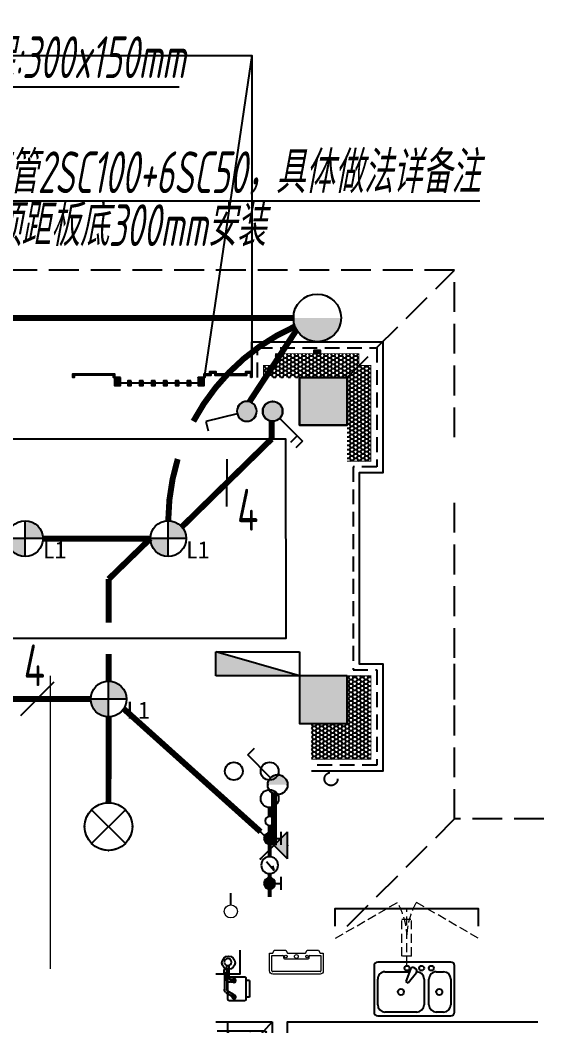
# Model space of a CAD drawing. Extents: x 3002737 to 4077523, y -995787 to -7267.
# Drawn here: x 3444012 to 3448379, y -890478 to -882047 of the extents above; entities that cross this region are included whole.
import ezdxf
from ezdxf.enums import TextEntityAlignment as Align
from ezdxf.xclip import XClip

# ---------------------------------------------------------------- set-up
doc = ezdxf.new("R2010")
doc.units = 0
doc.header["$LTSCALE"] = 1000
doc.header["$MEASUREMENT"] = 0
doc.header["$XCLIPFRAME"] = 2
for name, pattern in [('DASH', [0.35, 0.25, -0.1]), ('DOTE', [2.42, 2, -0.2, 0.02, -0.2]), ('HIDDEN', [0.375, 0.25, -0.125])]:
    doc.linetypes.add(name, pattern=pattern)
doc.layers.get('0').update_dxf_attribs({"linetype": 'CONTINUOUS'})
for name, color, linetype in [('!!电气', 1, 'CONTINUOUS'), ('A-EQPM-MECH', 191, 'CONTINUOUS'), ('A-标注', 1, 'CONTINUOUS'), ('AH-FURNITURE', 1, 'CONTINUOUS'), ('DIM-照明', 7, 'CONTINUOUS'), ('E-天花灯具', 92, 'CONTINUOUS'), ('E-天花辅助2', 54, 'CONTINUOUS'), ('EQUIP-照明', 3, 'CONTINUOUS'), ('EQUIP_消火栓', 7, 'CONTINUOUS'), ('IP-bath&kitchen-JOHNSON', 4, 'CONTINUOUS'), ('LVTRY', 252, 'CONTINUOUS'), ('TEL_TEXT', 7, 'CONTINUOUS'), ('VPIPE-中水', 122, 'CONTINUOUS'), ('VPIPE-凝结', 150, 'CONTINUOUS'), ('VPIPE-消防', 1, 'TG_X'), ('VPIPE-给水', 3, 'TG_J'), ('VPIPE-雨水', 4, 'DASH'), ('WIRE-照明', 2, 'CONTINUOUS'), ('卫生间', 6, 'CONTINUOUS'), ('建筑-排气道', 252, 'CONTINUOUS'), ('污水', 3, 'CONTINUOUS'), ('看线', 185, 'CONTINUOUS'), ('立面', 73, 'CONTINUOUS'), ('立面-看线', 251, 'CONTINUOUS'), ('给水', 4, 'CONTINUOUS'), ('铝合金', 144, 'CONTINUOUS')]:
    doc.layers.add(name, color=color, linetype=linetype)
for name, color, linetype, lineweight in [('DOTE', 19, 'DOTE', 9), ('PUB_HATCH', 8, 'CONTINUOUS', 9), ('STAIR', 252, 'CONTINUOUS', 20), ('VPIPE-废水', 31, 'TG_F', 18), ('WINDOW', 146, 'CONTINUOUS', 20), ('平面-空调室内机', 176, 'CONTINUOUS', 9), ('平面-空调预留孔', 252, 'CONTINUOUS', 15), ('立面-洞口示意', 252, 'CONTINUOUS', 13)]:
    doc.layers.add(name, color=color, linetype=linetype, lineweight=lineweight)
doc.styles.add('_TEL_DIM', font='SIMPLEX', dxfattribs={"width": 0.8, "height": 3.5, "bigfont": 'HZTXT'})
doc.styles.add('DIM_FONT', font='SIMPLEX', dxfattribs={"width": 0.7, "bigfont": 'GBCBIG'})
doc.styles.add('HZTXT', font='gbeitc.shx', dxfattribs={"width": 0.8, "height": 400, "bigfont": 'hztxt.shx'})
doc.styles.get("Standard").update_dxf_attribs({"font": 'gbenor.shx', "bigfont": 'gbcbig.shx'})
doc.styles.add('TG_LINETYPE', font='SIMPLEX', dxfattribs={"width": 0.8, "height": 3, "bigfont": 'HZTXT'})
doc.styles.add('黑体', font='simhei.ttf')
doc.linetypes.add('LED', pattern='A,0.5,-0.2,["LED",Standard,S=0.2,R=0,X=-0.2,Y=-0.1],-0.2', length=0.9)
doc.linetypes.add('TG_F', pattern='A,2,-0.3,["F",TG_LINETYPE,S=0.1,R=0,X=-0.23,Y=-0.15],0', length=2.3)
doc.linetypes.add('TG_J', pattern='A,2,-0.22,["J",TG_LINETYPE,S=0.1,R=0,X=-0.18,Y=-0.15],0', length=2.22)
doc.linetypes.add('TG_X', pattern='A,4,-0.3,["X",TG_LINETYPE,S=0.1,R=0,X=-0.23,Y=-0.15],0', length=4.3)

# ---------------------------------------------------------------- blocks, each defined once
blk = doc.blocks.new('A$C74D73064')
at = {"layer": 'DOTE', "color": 252}
blk.add_line((78430, 54519.3), (78430, 8148.9), dxfattribs=at)
blk = doc.blocks.new('A$C7B1F0EBE')
at = {"color": 252}
ref = blk.add_blockref('A$C74D73064', (-53513, -33807.7), dxfattribs=at)
XClip(ref).set_block_clipping_path([(63315.4263309771, 50772.2529092039), (117315.4131985184, 70272.2529080271)])
blk = doc.blocks.new('A$C148B7D8E')
at = {"layer": '卫生间', "color": 252, "linetype": 'DASH'}
for p, q in [((15200, 14500), (16100, 15400)), ((15200, 9900), (16100, 10800))]:
    blk.add_line(p, q, dxfattribs=at)
for points in [[(16100, 14000), (16100, 15400), (7700, 15400), (7700, 10800), (7300, 10800), (7300, 10000), (900, 10000), (900, 9000), (-900, 9000), (-900, -900), (1750, -900), (1750, -2100), (23450, -2100), (23450, -900), (25100, -900)], [(25100, 9000), (24300, 9000), (24300, 10000), (17900, 10000), (17900, 10800), (16100, 10800), (16100, 12200)]]:
    blk.add_lwpolyline(points, dxfattribs=at)
blk = doc.blocks.new('A$C1F074C3D')
at = {"layer": 'STAIR', "color": 252}
blk.add_line((-1190, 4160), (-1190, 1703.5), dxfattribs=at)
blk = doc.blocks.new('rtyg7uyhg')
at = {"layer": 'LVTRY'}
for p, q in [((193590.3, 45458.1), (193590.3, 45069.5)), ((194234.6, 45488.8), (193621, 45488.8)), ((194265.3, 45069.5), (194265.3, 45458.1)), ((193682.3, 45407), (193887.8, 45407)), ((193896.4, 45429.9), (193857.6, 45326.3)), ((193875.3, 45316), (193945.6, 45401.5)), ((193925.8, 45440.4), (193940.1, 45432.2)), ((194111.9, 45407), (194173.3, 45407)), ((193621, 45130.8), (193621, 45345.6)), ((193857.6, 45326.3), (193875.3, 45316)), ((194009.6, 45345.6), (194009.6, 45130.8)), ((194050.5, 45130.8), (194050.5, 45345.6)), ((194234.6, 45345.6), (194234.6, 45130.8)), ((193621, 45038.8), (194234.6, 45038.8)), ((193948.3, 45069.5), (193682.3, 45069.5)), ((194173.3, 45069.5), (194111.9, 45069.5))]:
    blk.add_line(p, q, dxfattribs=at)
for centre, radius in [((193866.4, 45437.7), 20.5), ((193989.2, 45437.7), 20.5), ((194071, 45437.7), 20.5), ((193815.3, 45238.2), 25.6), ((194137.5, 45238.2), 25.6)]:
    blk.add_circle(centre, radius, dxfattribs=at)
for centre, radius, start, end in [((193621, 45458.1), 30.7, 89.99999, 179.99999), ((193915.6, 45422.7), 20.5, 59.99999, 159.46231), ((194234.6, 45458.1), 30.7, 359.99999, 89.99999), ((193682.3, 45345.6), 61.4, 89.99999, 179.99999), ((193929.8, 45414.5), 20.5, 320.53767, 59.99999), ((193948.3, 45345.6), 61.4, 359.99999, 89.99999), ((194111.9, 45345.6), 61.4, 89.99999, 179.99999), ((194173.3, 45345.6), 61.4, 359.99999, 89.99999), ((193682.3, 45130.8), 61.4, 179.99999, 269.99999), ((193948.3, 45130.8), 61.4, 269.99999, 359.99999), ((194111.9, 45130.8), 61.4, 179.99999, 269.99999), ((194173.3, 45130.8), 61.4, 269.99999, 359.99999), ((193621, 45069.5), 30.7, 179.99999, 269.99999), ((194234.6, 45069.5), 30.7, 269.99999, 359.99999)]:
    blk.add_arc(centre, radius, start, end, dxfattribs=at)
at = {"layer": 'LVTRY', "style": 'DIM_FONT', "width": 0.8, "flags": 9}
for tag in ['YSIZE', 'XSIZE']:
    blk.add_attdef(tag, (193927.8, 45487.8), '', height=0.5, rotation=89.99999, dxfattribs=at)
blk = doc.blocks.new('A$C60D053AF')
at = {"layer": 'AH-FURNITURE', "color": 8}
for p, q in [((192.5, -71), (327.6, -71)), ((355.9, -82.7), (384.2, -129)), ((232.5, -90), (128.3, -90)), ((232.5, -110), (128.3, -110)), ((192.5, -91), (327.6, -91)), ((245, -129.5), (245, -122.5)), ((265, -129.5), (265, -122.5)), ((341.7, -96.9), (370, -143.2)), ((255, -281), (255, -251)), ((393, -281), (393, -251)), ((255, -281), (393, -281))]:
    blk.add_line(p, q, dxfattribs=at)
for points in [[(170, -68, 1), (170, -94), (192.5, -94), (192.5, -68)], [(234, -251), (414, -251, 0.414214), (424, -241), (424, -111, 0.414214), (414, -101), (234, -101, 0.414214), (224, -111), (224, -241, 0.414214)], [(268, -122.5), (268, -107, 0.414214), (248, -87), (232.5, -87), (232.5, -113), (242, -113), (242, -122.5)], [(242, -152, 1), (268, -152), (268, -129.5), (242, -129.5)], [(383.8, -161.2, 1), (402.2, -142.8), (386.3, -126.9), (367.9, -145.3)]]:
    blk.add_lwpolyline(points, format="xyb", close=True, dxfattribs=at)
for centre, radius in [((100, -100), 30), ((255, -152), 15), ((255, -152), 10), ((393, -152), 15), ((393, -152), 10)]:
    blk.add_circle(centre, radius, dxfattribs=at)
for radius in [40, 20]:
    blk.add_arc((327.6, -111), radius, 45, 90, dxfattribs=at)
blk = doc.blocks.new('A-Kitchen-7')
at = {"layer": 'LVTRY'}
for p, q in [((-519, 780), (-7, 834)), ((-515, 756), (-519, 780)), ((-4, 811), (-515, 756)), ((515, 756), (-515, 756)), ((-515, 756), (-515, 40)), ((-486, 761), (-485, 756)), ((-29, 767), (-112, 756)), ((-29, 767), (-35, 806)), ((-7, 834), (-4, 811)), ((515, 780), (0, 780)), ((0, 756), (0, 780)), ((515, 756), (515, 780)), ((515, 40), (515, 756)), ((-515, 40), (515, 40))]:
    blk.add_line(p, q, dxfattribs=at)
blk.add_lwpolyline([(-469, 40), (-469, 0), (469, 0), (469, 40)], close=True, dxfattribs=at)
blk = doc.blocks.new('FRSDFDGDGDRGDR')
at = {"layer": '平面-空调预留孔', "color": 252}
for p, q in [((699612.3, 775044), (699612.3, 775441.2)), ((699618.9, 775447.8), (699746.3, 775447.8)), ((699746.3, 775447.8), (699746.3, 775355.4)), ((699719.9, 775342.2), (699719.9, 775143)), ((699726.5, 775348.8), (699739.7, 775348.8)), ((699726.5, 775136.4), (699739.7, 775136.4)), ((699746.3, 775129.8), (699746.3, 775037.4)), ((699746.3, 775037.4), (699618.9, 775037.4))]:
    blk.add_line(p, q, dxfattribs=at)
blk.add_lwpolyline([(699766.1, 775166.7), (699792.5, 775153.5), (699792.5, 775057.2), (699766.1, 775044), (699766.1, 775017.6), (699618.9, 775017.6, -0.414214), (699592.5, 775044), (699592.5, 775441.2, -0.414214), (699618.9, 775467.6), (699766.1, 775467.6), (699766.1, 775441.2), (699792.5, 775428), (699792.5, 775331.6), (699766.1, 775318.4)], format="xyb", close=True, dxfattribs=at)
for centre, radius in [((699739.7, 775331.6), 10.6), ((699739.7, 775243.2), 15.8), ((699739.7, 775153.5), 10.6)]:
    blk.add_circle(centre, radius, dxfattribs=at)
for centre, start, end in [((699618.9, 775441.2), 90, 180), ((699726.5, 775342.2), 90, 180), ((699739.7, 775355.4), 270, 360), ((699726.5, 775143), 180, 270), ((699739.7, 775129.8), 0, 90), ((699618.9, 775044), 180, 270)]:
    blk.add_arc(centre, 6.6, start, end, dxfattribs=at)
blk = doc.blocks.new('*U153')
h = blk.add_hatch(color=5)
h.set_gradient(color1=(0, 0, 255), rotation=180, tint=1)
h.paths.add_polyline_path([(0, 0), (-6.35, -6.35), (-6.35, -2.159), (-15, -2.159), (-15, 2.159), (-6.35, 2.159), (-6.35, 6.35)])
at = {"color": 0, "linetype": 'Continuous'}
blk.add_lwpolyline([(0, 0), (-6.35, -6.35), (-6.35, -2.159), (-15, -2.159), (-15, 2.159), (-6.35, 2.159), (-6.35, 6.35)], close=True, dxfattribs=at)
blk = doc.blocks.new('GDGDRGDRGRD')
at = {"layer": 'PUB_HATCH'}
blk.add_hatch(color=252, dxfattribs=at).paths.add_polyline_path([(430319.8, 370173.6), (430319.8, 370443.6), (430179.8, 370443.6), (430179.8, 370428.6), (430284.8, 370428.6), (430304.8, 370408.6), (430304.8, 370208.6), (430284.8, 370188.6), (429964.8, 370188.6), (429944.8, 370208.6), (429944.8, 370408.6), (429964.8, 370428.6), (430069.8, 370428.6), (430069.8, 370443.6), (429929.8, 370443.6), (429929.8, 370173.6)])
at = {"layer": 'LVTRY', "color": 251}
for p, q in [((430080.5, 371515.4), (429864.6, 371758.3)), ((430334.8, 371758.3), (429864.6, 371758.3)), ((429864.6, 371758.3), (429864.6, 370858.3)), ((430234.8, 370858.3), (430234.8, 371758.3)), ((430334.8, 371515.4), (430080.5, 371515.4)), ((430080.5, 371515.4), (430080.5, 371100.3)), ((429864.6, 370858.3), (430080.5, 371100.3)), ((430080.5, 371100.3), (430334.8, 371100.3)), ((429864.6, 370858.3), (430334.8, 370858.3))]:
    blk.add_line(p, q, dxfattribs=at)
at = {"layer": 'LVTRY'}
for p, q in [((429914.8, 370948.3), (429914.8, 371668.3)), ((429924.8, 371678.3), (430324.8, 371678.3)), ((429994.8, 371628.3), (429994.8, 371418.3)), ((429999.8, 371628.3), (429999.8, 371418.3)), ((430289.8, 371638.3), (430004.8, 371638.3)), ((430289.8, 371633.3), (430004.8, 371633.3)), ((430045.1, 371658.3), (430045.1, 371568.3)), ((430049.6, 371658.3), (430045.1, 371658.3)), ((430049.6, 371568.3), (430049.6, 371658.3)), ((430194.8, 371418.3), (430194.8, 371628.3)), ((430199.8, 371418.3), (430199.8, 371628.3)), ((430234.8, 371668.3), (430234.8, 370948.3)), ((430045.1, 371568.3), (430049.6, 371568.3)), ((429974.8, 371525.6), (430102.3, 371525.6)), ((429974.8, 371521.1), (429974.8, 371525.6)), ((430102.3, 371521.1), (429974.8, 371521.1)), ((430045.1, 371388.3), (430045.1, 371478.3)), ((430045.1, 371478.3), (430049.6, 371478.3)), ((430049.6, 371478.3), (430049.6, 371388.3)), ((430219.8, 371525.6), (430092.3, 371525.6)), ((430092.3, 371525.6), (430092.3, 371521.1)), ((430092.3, 371521.1), (430219.8, 371521.1)), ((430102.3, 371525.6), (430102.3, 371521.1)), ((430219.8, 371521.1), (430219.8, 371525.6)), ((430234.8, 371100.3), (430234.8, 371515.4)), ((429954.8, 371338.9), (429954.8, 371377.7)), ((430004.8, 371413.3), (430289.8, 371413.3)), ((430004.8, 371408.3), (430289.8, 371408.3)), ((430049.6, 371388.3), (430045.1, 371388.3)), ((429935.4, 371358.3), (429974.2, 371358.3)), ((429935.4, 371258.3), (429974.2, 371258.3)), ((429954.8, 371238.9), (429954.8, 371277.7)), ((430004.8, 371208.3), (430289.8, 371208.3)), ((430045.1, 371228.3), (430045.1, 371138.3)), ((430049.6, 371228.3), (430045.1, 371228.3)), ((430049.6, 371138.3), (430049.6, 371228.3)), ((429994.8, 370988.3), (429994.8, 371198.3)), ((429999.8, 370988.3), (429999.8, 371198.3)), ((430004.8, 371203.3), (430289.8, 371203.3)), ((430045.1, 371138.3), (430049.6, 371138.3)), ((430194.8, 371198.3), (430194.8, 370988.3)), ((430199.8, 371198.3), (430199.8, 370988.3)), ((430102.3, 371095.6), (429974.8, 371095.6)), ((429974.8, 371095.6), (429974.8, 371091.1)), ((429974.8, 371091.1), (430102.3, 371091.1)), ((430045.1, 370958.3), (430045.1, 371048.3)), ((430045.1, 371048.3), (430049.6, 371048.3)), ((430049.6, 371048.3), (430049.6, 370958.3)), ((430092.3, 371091.1), (430092.3, 371095.6)), ((430092.3, 371095.6), (430219.8, 371095.6)), ((430219.8, 371091.1), (430092.3, 371091.1)), ((430102.3, 371091.1), (430102.3, 371095.6)), ((430219.8, 371095.6), (430219.8, 371091.1)), ((430289.8, 370983.3), (430004.8, 370983.3)), ((430289.8, 370978.3), (430004.8, 370978.3)), ((430049.6, 370958.3), (430045.1, 370958.3)), ((430324.8, 370938.3), (429924.8, 370938.3))]:
    blk.add_line(p, q, dxfattribs=at)
at = {"layer": 'LVTRY', "color": 252}
for p, q in [((430069.8, 370428.6), (430069.8, 370443.6)), ((430179.8, 370428.6), (430179.8, 370443.6))]:
    blk.add_line(p, q, dxfattribs=at)
at = {"layer": 'LVTRY'}
blk.add_lwpolyline([(429608.8, 370758.3), (429734.8, 370758.3), (429734.8, 371758.3), (427634.8, 371758.3)], dxfattribs=at)
at = {"layer": 'LVTRY', "color": 252}
for points in [[(430334.8, 370158.6), (429914.8, 370158.6), (429914.8, 370458.6), (430334.8, 370458.6)], [(430319.8, 370173.6), (429929.8, 370173.6), (429929.8, 370443.6), (430319.8, 370443.6)], [(429964.8, 370428.6), (430284.8, 370428.6), (430304.8, 370408.6), (430304.8, 370208.6), (430284.8, 370188.6), (429964.8, 370188.6), (429944.8, 370208.6), (429944.8, 370408.6), (429964.8, 370428.6)]]:
    blk.add_lwpolyline(points, close=True, dxfattribs=at)
at = {"layer": 'LVTRY'}
for centre, radius in [((430147.3, 371523.3), 29.7), ((430147.3, 371523.3), 11.7), ((429954.8, 371358.3), 17), ((429954.8, 371258.3), 17), ((430147.3, 371093.3), 29.7), ((430147.3, 371093.3), 11.7)]:
    blk.add_circle(centre, radius, dxfattribs=at)
for centre, radius, start, end in [((429924.8, 371668.3), 10, 90, 180), ((430004.8, 371628.3), 10, 90, 180), ((430004.8, 371628.3), 5, 90, 180), ((430189.8, 371628.3), 10, 0, 90), ((430189.8, 371628.3), 5, 0, 90), ((430224.8, 371668.3), 10, 0, 90), ((430047.3, 371523.3), 56.7, 2.27424, 87.72576), ((430047.3, 371523.3), 52.2, 2.47041, 87.52959), ((430147.3, 371523.3), 56.7, 92.27424, 177.72576), ((430147.3, 371523.3), 52.2, 92.47041, 177.52959), ((430047.3, 371523.3), 56.7, 272.27424, 357.72576), ((430047.3, 371523.3), 52.2, 272.47041, 357.52959), ((430147.3, 371523.3), 56.7, 182.27424, 267.72576), ((430147.3, 371523.3), 52.2, 182.47041, 267.52959), ((430004.8, 371418.3), 10, 180, 270), ((430004.8, 371418.3), 5, 180, 270), ((430189.8, 371418.3), 5, 270, 0), ((430189.8, 371418.3), 10, 270, 0), ((430004.8, 371198.3), 10, 90, 180), ((430189.8, 371198.3), 10, 0, 90), ((430004.8, 371198.3), 5, 90, 180), ((430047.3, 371093.3), 56.7, 2.27424, 87.72576), ((430047.3, 371093.3), 52.2, 2.47041, 87.52959), ((430147.3, 371093.3), 56.7, 92.27424, 177.72576), ((430147.3, 371093.3), 52.2, 92.47041, 177.52959), ((430189.8, 371198.3), 5, 0, 90), ((430047.3, 371093.3), 56.7, 272.27424, 357.72576), ((430047.3, 371093.3), 52.2, 272.47041, 357.52959), ((430147.3, 371093.3), 56.7, 182.27424, 267.72576), ((430147.3, 371093.3), 52.2, 182.47041, 267.52959), ((430004.8, 370988.3), 10, 180, 270), ((430004.8, 370988.3), 5, 180, 270), ((430189.8, 370988.3), 5, 270, 0), ((430189.8, 370988.3), 10, 270, 0), ((429924.8, 370948.3), 10, 180, 270), ((430224.8, 370948.3), 10, 270, 0)]:
    blk.add_arc(centre, radius, start, end, dxfattribs=at)
at = {"layer": '立面-洞口示意', "color": 252}
blk.add_lwpolyline([(430334.8, 370158.6), (430071.3, 370252.5), (429914.8, 370458.6)], dxfattribs=at)
at = {"xscale": -1, "rotation": 270}
blk.add_blockref('FRSDFDGDGDRGDR', (-345582.7, -327434.2), dxfattribs=at)
at = {"xscale": -1}
blk.add_blockref('rtyg7uyhg', (622599.6, 326769.5), dxfattribs=at)
at = {"rotation": 270}
blk.add_blockref('A$C60D053AF', (430334.8, 372358.3), dxfattribs=at)
at = {"layer": 'LVTRY', "color": 1, "extrusion": (0, 0, -1), "xscale": -0.7999999999883585, "yscale": 0.7999999999883585, "zscale": -0.7999999999883585}
blk.add_blockref('A-Kitchen-7', (-429196.8, 370158.6), dxfattribs=at)
at = {"layer": '建筑-排气道', "xscale": -5, "yscale": 5, "zscale": 5, "rotation": 90}
blk.add_blockref('*U153', (430134.7, 370490.9), dxfattribs=at)
blk = doc.blocks.new('A$C2705576B')
at = {"layer": '给水'}
h = blk.add_hatch(color=252, dxfattribs=at)
edge = h.paths.add_edge_path()
edge.add_arc((417.5, -1741.2), 47.2, 0, 360)
h = blk.add_hatch(color=252, dxfattribs=at)
edge = h.paths.add_edge_path()
edge.add_arc((794.7, -1741.2), 47.2, 0, 360)
at = {"layer": '给水', "color": 252}
for p, q in [((363.1, -1645.4), (471.8, -1645.4)), ((417.5, -1741.2), (417.5, -1645.4)), ((740.3, -1645.4), (849, -1645.4)), ((794.7, -1741.2), (794.7, -1645.4)), ((601.1, -1768.1), (525.3, -1704.3)), ((525.3, -1704.3), (564, -1715))]:
    blk.add_line(p, q, dxfattribs=at)
at = {"layer": '给水', "color": 252, "const_width": 35.4}
for points in [[(499.1, -1741.2), (302.5, -1741.2)], [(903.5, -1741.2), (640.6, -1741.2)], [(1052.8, -1741.2), (978.5, -1741.2)]]:
    blk.add_lwpolyline(points, dxfattribs=at)
at = {"layer": '给水', "color": 252}
for centre, radius in [((569.8, -1741.2), 70.8), ((417.5, -1741.2), 47.2), ((794.7, -1741.2), 47.2), ((941, -1741.2), 37.5)]:
    blk.add_circle(centre, radius, dxfattribs=at)
blk = doc.blocks.new('dongkong')
at = {"layer": '平面-空调预留孔', "color": 8, "linetype": 'HIDDEN', "ltscale": 0.3}
for p, q in [((-603796, 210899.9), (-603796, 210431.5)), ((-603836, 210821), (-603836, 210510.8)), ((-603836, 210821), (-603756, 210821)), ((-603756, 210821), (-603756, 210510.8))]:
    blk.add_line(p, q, dxfattribs=at)
blk.add_lwpolyline([(-603756, 210510.8), (-603836, 210510.8)], dxfattribs=at)
blk = doc.blocks.new('$TwtSys$00000434')
at = {"color": 252}
for p, q in [((-0.5, 0.5), (-0.5, -0.5)), ((-0.5, -0.5), (0.5, 0.5)), ((0.5, 0.5), (-0.5, 0.5)), ((0.5, -0.5), (0.5, 0.5)), ((-0.5, -0.5), (0.5, -0.5))]:
    blk.add_line(p, q, dxfattribs=at)
blk.add_solid([(0.5, -0.5), (0.5, 0.5), (-0.5, -0.5)], dxfattribs=at)
blk = doc.blocks.new('A$C028C60F5')
at = {"color": 252}
blk.add_lwpolyline([(400, 0), (0, 0), (0, -400), (400, -400)], close=True, dxfattribs=at)
at = {"layer": 'PUB_HATCH', "color": 252}
blk.add_solid([(0, -400), (400, -400), (0, 0), (400, 0)], dxfattribs=at)
blk = doc.blocks.new('A$C3EFA6995')
for p in [(9700, 100), (9700, -2400), (15900, -2400)]:
    blk.add_blockref('A$C028C60F5', p)
at = {"xscale": -1}
blk.add_blockref('A$C028C60F5', (16300, 100), dxfattribs=at)
blk = doc.blocks.new('A$C5F341E43')
at = {"layer": '立面'}
h = blk.add_hatch(dxfattribs=at)
h.set_pattern_fill('ANSI31', color=252, scale=2)
h.set_pattern_definition([(45, (-879550.0308, -779765.5013), (-2.24506403, 2.24506403), [])])
h.paths.add_polyline_path([(14874.7, 15800), (14824.7, 15800), (14824.7, 15830), (14874.7, 15830)])
h = blk.add_hatch(dxfattribs=at)
h.set_pattern_fill('ANSI31', color=252, scale=2)
h.set_pattern_definition([(45, (-879750.0308, -780835.0008), (-2.24506403, 2.24506403), [])])
edge = h.paths.add_edge_path()
edge.add_line((13150, 15600), (13140, 15600))
edge.add_line((13140, 15600), (13140, 15620))
edge.add_line((13140, 15620), (12810, 15620))
edge.add_line((12810, 15620), (12810, 15600.1))
edge.add_line((12810, 15600.1), (12800, 15600))
edge.add_line((12800, 15600), (12800, 15630))
edge.add_line((12800, 15630), (13150, 15630))
edge.add_line((13150, 15630), (13150, 15600))
h = blk.add_hatch(dxfattribs=at)
h.set_pattern_fill('ANSI31', color=252, scale=2)
h.set_pattern_definition([(45, (-690902.5144, -939480.51), (-2.24506403, 2.24506403), [])])
h.paths.add_polyline_path([(13200, 15600), (13150, 15600), (13150, 15533.3), (13200, 15533.3)])
h = blk.add_hatch(dxfattribs=at)
h.set_pattern_fill('ANSI31', color=252, scale=2)
h.set_pattern_definition([(45, (-691602.5177, -939480.5138), (-2.24506403, 2.24506403), [])])
h.paths.add_polyline_path([(13900, 15600), (13850, 15600), (13850, 15533.3), (13900, 15533.3)])
h = blk.add_hatch(dxfattribs=at)
h.set_pattern_fill('ANSI31', color=252, scale=2)
h.set_pattern_definition([(45, (-691542.282, -939480.3315), (-2.24506403, 2.24506403), [])])
h.paths.add_polyline_path([(14299.8, 15600.1), (13900.1, 15600.1), (13900.1, 15630.1), (13950.1, 15630.1), (13950.1, 15650.2), (14000.1, 15650.2), (14000.1, 15630.2), (14249.9, 15630), (14250.1, 15650.2), (14299.8, 15650.2)])
h.paths.add_polyline_path([(14289.8, 15600.1), (13910.1, 15600.1), (13910.1, 15620.1), (13960.1, 15620.1), (13960.1, 15640.2), (13990.1, 15640.2), (13990.1, 15620.2), (14259.8, 15620), (14260, 15640.2), (14289.8, 15640.2)])
h = blk.add_hatch(dxfattribs=at)
h.set_pattern_fill('ANSI31', color=252, scale=2)
h.set_pattern_definition([(45, (-690992.517, -939480.519), (-2.24506403, 2.24506403), [])])
h.paths.add_polyline_path([(13290, 15573), (13260, 15573), (13260, 15533.3), (13290, 15533.3)])
h = blk.add_hatch(dxfattribs=at)
h.set_pattern_fill('ANSI31', color=252, scale=2)
h.set_pattern_definition([(45, (-691092.517, -939480.518), (-2.24506403, 2.24506403), [])])
h.paths.add_polyline_path([(13390, 15573), (13360, 15573), (13360, 15533.3), (13390, 15533.3)])
h = blk.add_hatch(dxfattribs=at)
h.set_pattern_fill('ANSI31', color=252, scale=2)
h.set_pattern_definition([(45, (-691192.517, -939480.517), (-2.24506403, 2.24506403), [])])
h.paths.add_polyline_path([(13490, 15573), (13460, 15573), (13460, 15533.3), (13490, 15533.3)])
h = blk.add_hatch(dxfattribs=at)
h.set_pattern_fill('ANSI31', color=252, scale=2)
h.set_pattern_definition([(45, (-691292.517, -939480.5162), (-2.24506403, 2.24506403), [])])
h.paths.add_polyline_path([(13590, 15573), (13560, 15573), (13560, 15533.3), (13590, 15533.3)])
h = blk.add_hatch(dxfattribs=at)
h.set_pattern_fill('ANSI31', color=252, scale=2)
h.set_pattern_definition([(45, (-691392.517, -939480.5153), (-2.24506403, 2.24506403), [])])
h.paths.add_polyline_path([(13690, 15573), (13660, 15573), (13660, 15533.3), (13690, 15533.3)])
h = blk.add_hatch(dxfattribs=at)
h.set_pattern_fill('ANSI31', color=252, scale=2)
h.set_pattern_definition([(45, (-691492.517, -939480.5144), (-2.24506403, 2.24506403), [])])
h.paths.add_polyline_path([(13790, 15573), (13760, 15573), (13760, 15533.3), (13790, 15533.3)])
at = {"layer": '立面-看线'}
h = blk.add_hatch(dxfattribs=at)
h.set_pattern_fill('HONEY', color=252, scale=13)
h.set_pattern_definition([(0, (-420517.216, -516416.725), (30.95625, 17.872595), [20.6375, -41.275]), (120, (-420517.216, -516416.725), (-30.9562463, 17.8726014), [20.6375, -41.275]), (60, (-420517.216, -516416.725), (3.7e-06, 35.7451964), [-41.275, 20.6375])])
h.paths.add_polyline_path([(14499.7, 15700), (14499.7, 15800), (15199.7, 15800), (15199.7, 15700), (15299.7, 15700), (15299.7, 14900), (15100, 14900), (15100, 15600), (14400.6, 15600), (14400.6, 15700)])
h = blk.add_hatch(dxfattribs=at)
h.set_pattern_fill('HONEY', color=252, scale=13)
h.set_pattern_definition([(0, (-420616.579, -519916.725), (30.95625, 17.872595), [20.6375, -41.275]), (120, (-420616.579, -519916.725), (-30.9562463, 17.8726014), [20.6375, -41.275]), (60, (-420616.579, -519916.725), (3.7e-06, 35.7451964), [-41.275, 20.6375])])
h.paths.add_polyline_path([(14800, 12700), (15100, 12700), (15100, 13100), (15299.4, 13100), (15299.4, 12400), (14800, 12400)])
at = {"color": 252, "const_width": 8}
for points in [[(15100, 14900), (15299.7, 14900), (15299.7, 15700), (15199.7, 15700), (15199.7, 15800), (14909.7, 15800), (14909.7, 15800), (14789.7, 15800), (14789.7, 15800), (14499.7, 15800), (14499.7, 15700), (14399.7, 15700), (14399.7, 15600)], [(15100, 13100), (15300, 13100), (15300, 12400), (14800, 12400)]]:
    blk.add_lwpolyline(points, dxfattribs=at)
at = {"layer": 'A-EQPM-MECH', "color": 252}
for points in [[(9300.3, 15600), (9300.3, 18300), (14300.2, 18300), (14300.2, 15600)], [(14300, 18300), (13900, 15600)]]:
    blk.add_lwpolyline(points, dxfattribs=at)
at = {"layer": 'IP-bath&kitchen-JOHNSON', "color": 252}
blk.add_lwpolyline([(14200, 10800), (14200, 10600), (14000, 10600)], dxfattribs=at)
at = {"layer": 'VPIPE-中水', "color": 252, "linetype": 'Continuous'}
blk.add_circle((14105.2, 10695), 55, dxfattribs=at)
at = {"layer": 'VPIPE-凝结', "color": 252}
blk.add_line((14125, 11180), (14125, 11278), dxfattribs=at)
at = {"layer": 'VPIPE-废水', "color": 252}
blk.add_circle((14125, 11125), 55, dxfattribs=at)
at = {"layer": 'VPIPE-消防', "color": 252, "linetype": 'Continuous'}
blk.add_circle((14150, 12300), 75, dxfattribs=at)
at = {"layer": 'VPIPE-给水', "color": 252, "linetype": 'Continuous'}
for centre in [(14450, 12300), (14450, 12070)]:
    blk.add_circle(centre, 75, dxfattribs=at)
at = {"layer": 'VPIPE-雨水', "color": 252}
blk.add_circle((14965, 12235), 55, dxfattribs=at)
at = {"layer": 'WINDOW', "color": 252, "linetype": 'DASH', "ltscale": 0.3}
for points in [[(15001.9, 10900), (15521.5, 11200, -0.131652), (15601.9, 10900)], [(16200, 10900), (15680.4, 11200, 0.131652), (15600, 10900)]]:
    blk.add_lwpolyline(points, format="xyb", dxfattribs=at)
at = {"layer": '卫生间', "color": 252, "linetype": 'DASH'}
blk.add_line((16000, 12900), (16000, 14600), dxfattribs=at)
at = {"layer": '看线', "color": 252}
blk.add_lwpolyline([(14299.7, 15600), (14299.7, 15900), (15399.7, 15900), (15399.7, 14800), (15200, 14800), (15200, 13200), (15400, 13200), (15400, 12300), (14800, 12300)], dxfattribs=at)
at = {"layer": '看线', "color": 252, "linetype": 'HIDDEN', "ltscale": 0.5}
blk.add_lwpolyline([(14349.7, 15600), (14349.7, 15850), (15349.7, 15850), (15349.7, 14850), (15150, 14850), (15150, 13150), (15350, 13150), (15350, 12350), (14800, 12350)], dxfattribs=at)
at = {"layer": '看线', "color": 252, "ltscale": 0.5}
blk.add_lwpolyline([(15000, 11000), (15000, 11150), (16200, 11150), (16200, 11000)], dxfattribs=at)
at = {"layer": '立面', "color": 252}
for p, q in [((13690, 15573), (13660, 15573)), ((13660, 15573), (13660, 15533.3)), ((13660, 15533.3), (13690, 15533.3)), ((13690, 15533.3), (13690, 15573))]:
    blk.add_line(p, q, dxfattribs=at)
for points in [[(14874.7, 15800), (14824.7, 15800), (14824.7, 15830), (14874.7, 15830)], [(13200, 15600), (13150, 15600), (13150, 15533.3), (13200, 15533.3)], [(13900, 15600), (13850, 15600), (13850, 15533.3), (13900, 15533.3)], [(13290, 15573), (13260, 15573), (13260, 15533.3), (13290, 15533.3)], [(13390, 15573), (13360, 15573), (13360, 15533.3), (13390, 15533.3)], [(13490, 15573), (13460, 15573), (13460, 15533.3), (13490, 15533.3)], [(13590, 15573), (13560, 15573), (13560, 15533.3), (13590, 15533.3)]]:
    blk.add_lwpolyline(points, close=True, dxfattribs=at)
blk.add_lwpolyline([(13150, 15600), (13140, 15600), (13140, 15620), (12810, 15620), (12810, 15600.1), (12800, 15600), (12800, 15630), (13150, 15630), (13150, 15600)], dxfattribs=at)
at = {"layer": '铝合金', "color": 252}
for p, q in [((13260, 15553.2), (13200, 15553.2)), ((13360, 15553.2), (13290, 15553.2)), ((13460, 15553.2), (13390, 15553.2)), ((13560, 15553.2), (13490, 15553.2)), ((13660, 15553.2), (13590, 15553.2)), ((13760, 15553.2), (13690, 15553.2)), ((13850, 15553.2), (13790, 15553.2))]:
    blk.add_line(p, q, dxfattribs=at)
for points in [[(14874.7, 15800), (14824.7, 15800), (14824.7, 15830), (14874.7, 15830)], [(13200, 15600), (13150, 15600), (13150, 15533.3), (13200, 15533.3)], [(13900, 15600), (13850, 15600), (13850, 15533.3), (13900, 15533.3)], [(13290, 15573), (13260, 15573), (13260, 15533.3), (13290, 15533.3)], [(13390, 15573), (13360, 15573), (13360, 15533.3), (13390, 15533.3)], [(13490, 15573), (13460, 15573), (13460, 15533.3), (13490, 15533.3)], [(13590, 15573), (13560, 15573), (13560, 15533.3), (13590, 15533.3)], [(13690, 15573), (13660, 15573), (13660, 15533.3), (13690, 15533.3)], [(13790, 15573), (13760, 15573), (13760, 15533.3), (13790, 15533.3)]]:
    blk.add_lwpolyline(points, close=True, dxfattribs=at)
for points in [[(13150, 15600), (13140, 15600), (13140, 15620), (12810, 15620), (12810, 15600.1), (12800, 15600), (12800, 15630), (13150, 15630), (13150, 15600)], [(13900.1, 15600.1), (13900.1, 15630.1), (13950.1, 15630.1), (13950.1, 15650.2), (14000.1, 15650.2), (14000.1, 15630.2), (14249.9, 15630), (14250.1, 15650.2), (14299.8, 15650.2), (14299.8, 15600.1)], [(13910.1, 15600.1), (13910.1, 15620.1), (13960.1, 15620.1), (13960.1, 15640.2), (13990.1, 15640.2), (13990.1, 15620.2), (14259.8, 15620), (14260, 15640.2), (14289.8, 15640.2), (14289.8, 15600.1)]]:
    blk.add_lwpolyline(points, dxfattribs=at)
at = {"color": 252}
for name, p in [('A$C148B7D8E', (-100, 1100)), ('A$C3EFA6995', (-1200, 15500)), ('A$C028C60F5', (14700, 15600)), ('A$C1F074C3D', (13800, 8940))]:
    blk.add_blockref(name, p, dxfattribs=at)
at = {"color": 252, "xscale": -1}
blk.add_blockref('GDGDRGDRGRD', (444334.8, -361558.3), dxfattribs=at)
at = {"layer": 'EQUIP_消火栓', "color": 252, "xscale": -700, "yscale": 200, "zscale": 700}
blk.add_blockref('$TwtSys$00000434', (14350, 13200), dxfattribs=at)
at = {"layer": '平面-空调室内机', "color": 252, "ltscale": 0.3, "rotation": 180}
blk.add_blockref('dongkong', (-588196, 221570.8), dxfattribs=at)
at = {"layer": '污水', "color": 252, "xscale": -1, "rotation": 269.999999999891}
blk.add_blockref('A$C2705576B', (16191.2, 10942.2), dxfattribs=at)
blk = doc.blocks.new('$equip$00001151')
blk.add_circle((0, 0.5), 0.5)
for points in [[(0.433, 0.25), (-0.433, 0.25), (0.5, 0.5), (-0.5, 0.5)], [(0.25, 0.067), (-0.25, 0.067), (0.433, 0.25), (-0.433, 0.25)], [(0, 0), (0, 0), (0.25, 0.067), (-0.25, 0.067)]]:
    blk.add_solid(points)
at = {"flags": 9}
blk.add_attdef('A', (0, 0), '', height=0.00002, dxfattribs=at)
blk = doc.blocks.new('$equip$00001154')
for p, q in [((0, 0.283), (0, -0.283)), ((0, 0.283), (0.566, -0.283)), ((0.566, 0.283), (0, -0.283))]:
    blk.add_line(p, q)
for p in [(0.566, 0.283), (0, 0.004), (0.283, 0), (0.566, -0.283)]:
    blk.add_point(p)
blk.add_solid([(0, -0.283), (0.283, 0), (0, 0.283)])
at = {"layer": 'TEL_TEXT', "style": '_TEL_DIM', "flags": 1}
blk.add_attdef('A', text='', height=0.00002, dxfattribs=at).set_placement((0, 0), align=Align.MIDDLE_CENTER)
blk = doc.blocks.new('$equip$00001213')
for p, q in [((0.147, 0.356), (0.625, 0.833)), ((0.625, 0.833), (0.766, 0.692))]:
    blk.add_line(p, q)
blk.add_circle((0, 0.208), 0.208)
for p in [(0, 0.417), (-0.208, 0.208), (0, 0), (0.208, 0.208)]:
    blk.add_point(p)
for points in [[(0.104, 0.389), (0.104, 0.028), (0, 0.417), (0, 0)], [(0.18, 0.313), (0.18, 0.104), (0.104, 0.389), (0.104, 0.028)], [(0.208, 0.208), (0.208, 0.208), (0.18, 0.313), (0.18, 0.104)]]:
    blk.add_solid(points)
at = {"flags": 9}
blk.add_attdef('A', (0, 0), '', height=0.00002, dxfattribs=at)
blk = doc.blocks.new('DFADS')
at = {"layer": 'A-标注'}
h = blk.add_hatch(color=251, dxfattribs=at)
h.paths.add_polyline_path([(3405.6, 358.33), (3411.6, 358.33, 0.414214), (3405.6, 364.33)])
h.paths.add_polyline_path([(3399.6, 358.33, 0.414214), (3405.6, 352.33), (3405.6, 358.33)])
at = {"layer": 'A-标注', "color": 92}
for p, q in [((3405.6, 352.33), (3405.6, 364.33)), ((3411.6, 358.33), (3399.6, 358.33))]:
    blk.add_line(p, q, dxfattribs=at)
blk.add_circle((3405.6, 358.33), 6, dxfattribs=at)
at = {"layer": 'A-标注', "color": 3, "style": '黑体'}
blk.add_text('L1', height=5.76, dxfattribs=at).set_placement((3411.58, 351.7))
blk = doc.blocks.new('$equip$00001963')
for p, q in [((0.147, 0.356), (0.625, 0.833)), ((0.512, 0.72), (0.653, 0.579)), ((0.625, 0.833), (0.766, 0.692))]:
    blk.add_line(p, q)
blk.add_circle((0, 0.208), 0.208)
for p in [(0, 0.417), (-0.208, 0.208), (0, 0), (0.208, 0.208)]:
    blk.add_point(p)
for points in [[(-0.18, 0.313), (0.18, 0.313), (-0.208, 0.208), (0.208, 0.208)], [(-0.104, 0.389), (0.104, 0.389), (-0.18, 0.313), (0.18, 0.313)], [(0, 0.417), (0, 0.417), (-0.104, 0.389), (0.104, 0.389)], [(-0.18, 0.104), (0.18, 0.104), (-0.208, 0.208), (0.208, 0.208)], [(-0.104, 0.028), (0.104, 0.028), (-0.18, 0.104), (0.18, 0.104)], [(0, 0), (0, 0), (-0.104, 0.028), (0.104, 0.028)]]:
    blk.add_solid(points)
at = {"layer": 'TEL_TEXT', "style": '_TEL_DIM', "flags": 1}
blk.add_attdef('A', text='', height=0.00002, dxfattribs=at).set_placement((0, 0), align=Align.MIDDLE_CENTER)
blk = doc.blocks.new('$equip$00001962')
for p, q in [((0.147, 0.356), (0.625, 0.833)), ((0.625, 0.833), (0.766, 0.692))]:
    blk.add_line(p, q)
blk.add_circle((0, 0.208), 0.208)
for p in [(0, 0.417), (-0.208, 0.208), (0, 0), (0.208, 0.208)]:
    blk.add_point(p)
for points in [[(-0.18, 0.313), (0.18, 0.313), (-0.208, 0.208), (0.208, 0.208)], [(-0.104, 0.389), (0.104, 0.389), (-0.18, 0.313), (0.18, 0.313)], [(0, 0.417), (0, 0.417), (-0.104, 0.389), (0.104, 0.389)], [(-0.18, 0.104), (0.18, 0.104), (-0.208, 0.208), (0.208, 0.208)], [(-0.104, 0.028), (0.104, 0.028), (-0.18, 0.104), (0.18, 0.104)], [(0, 0), (0, 0), (-0.104, 0.028), (0.104, 0.028)]]:
    blk.add_solid(points)
at = {"layer": 'TEL_TEXT', "style": '_TEL_DIM', "flags": 1}
blk.add_attdef('A', text='', height=0.00002, dxfattribs=at).set_placement((0, 0), align=Align.MIDDLE_CENTER)
blk = doc.blocks.new('$TelecSys$00000095')
blk.add_line((0.4, 0.4), (-0.4, -0.4))
at = {"width": 0.8}
blk.add_attdef('N', text='', height=1, dxfattribs=at).set_placement((-0.017, 1.056), align=Align.MIDDLE)
blk = doc.blocks.new('$equip$00002539')
for p, q in [((-0.354, 0.354), (0.354, -0.354)), ((0.354, 0.354), (-0.354, -0.354))]:
    blk.add_line(p, q)
at = {"const_width": 0.032}
blk.add_lwpolyline([(-0.5, 0, 1), (0.5, 0, 1), (-0.5, 0, 0.911406)], format="xyb", dxfattribs=at)
blk.add_circle((0, 0), 0.5)
for p in [(0, 0.5), (-0.5, 0), (0.5, 0), (0, -0.5)]:
    blk.add_point(p)
at = {"color": 7, "style": '_TEL_DIM', "flags": 1}
blk.add_attdef('A', text='', height=0.00002, dxfattribs=at).set_placement((0, 0), align=Align.MIDDLE_CENTER)

msp = doc.modelspace()

# ---------------------------------------------------------------- linework, layer by layer
at = {"layer": '!!电气'}
msp.add_line((3445346.5, -882610.3), (3441712.1, -882610.3), dxfattribs=at)
at = {"layer": '!!电气', "color": 2}
msp.add_line((3441943.1, -883561.9), (3447866.9, -883561.9), dxfattribs=at)
at = {"layer": 'E-天花辅助2', "color": 6, "linetype": 'LED', "ltscale": 0.3}
msp.add_lwpolyline([(3440669.5, -885558.2), (3446238.6, -885558.2), (3446241.2, -887230.6), (3440672.1, -887230.6)], close=True, dxfattribs=at)
at = {"layer": 'WIRE-照明', "linetype": 'Continuous', "const_width": 50}
for points in [[(3440604.5, -884543.2), (3446313.2, -884543.2)], [(3446141.1, -888534.1), (3446141.1, -888520.6)], [(3446141.1, -888963.6), (3446141.1, -888534.1)]]:
    msp.add_lwpolyline(points, dxfattribs=at)
at = {"layer": 'WIRE-照明', "color": 2, "const_width": 50}
for points in [[(3446317.2, -884614.6, 0.166691), (3445465.1, -885410, 0.166691)], [(3445333.7, -885726.3, 0.0732), (3445254.2, -886243.5)]]:
    msp.add_lwpolyline(points, format="xyb", dxfattribs=at)
for points in [[(3445935.6, -885246.3), (3446330.8, -884643.2)], [(3446120.6, -885409.3), (3446120.6, -885558.2)], [(3445367.9, -886295.6), (3446120.6, -885558.2)]]:
    msp.add_lwpolyline(points, dxfattribs=at)
at = {"layer": 'WIRE-照明', "color": 2, "linetype": 'Continuous', "const_width": 50}
for points in [[(3444204.2, -886393.5), (3445104.2, -886393.5)], [(3444754.3, -886733.2), (3445104.2, -886393.5)], [(3444754.3, -886733.2), (3445104.2, -886393.5)], [(3444754.3, -887097.9), (3444754.3, -886733.2)], [(3444754.3, -887588.2), (3444754.3, -887362.1)], [(3443704.3, -887738.2), (3444604.3, -887738.2)], [(3444880.2, -887819.7), (3446028, -888850.5)], [(3444753.1, -888607.4), (3444754.3, -887888.2)]]:
    msp.add_lwpolyline(points, dxfattribs=at)

# ---------------------------------------------------------------- block references
at = {"layer": '!!电气'}
for name, p in [('A$C7B1F0EBE', (3419851.8, -875986.6)), ('A$C5F341E43', (3431654.3, -900643.2))]:
    msp.add_blockref(name, p, dxfattribs=at)
at = {"layer": 'DIM-照明', "color": 2}
ref = msp.add_blockref('$TelecSys$00000095', (3445744.3, -885926.9), dxfattribs=dict(at, xscale=350, yscale=350, zscale=350, rotation=44.41449874078279))
ref.add_attrib('N', '4', dxfattribs={"layer": '0', "color": 7, "height": 350, "width": 0.8}).set_placement((3445921.1, -886151.4), align=Align.MIDDLE)
ref = msp.add_blockref('$TelecSys$00000095', (3444154.3, -887738.2), dxfattribs=dict(at, xscale=350, yscale=350, zscale=350))
ref.add_attrib('N', '4', dxfattribs={"layer": '0', "color": 7, "height": 350, "width": 0.8}).set_placement((3444131.7, -887455.4), align=Align.MIDDLE)
at = {"layer": 'E-天花灯具', "xscale": 25.0000479811577, "yscale": 25.0000479811577, "zscale": 25.0000479811577}
for p in [(3358914, -895351.7), (3360114, -895351.7), (3359614, -896696.4)]:
    msp.add_blockref('DFADS', p, dxfattribs=at)
at = {"layer": 'EQUIP-照明', "color": 2, "xscale": 400, "yscale": 400, "zscale": 400}
msp.add_blockref('$equip$00001151', (3446504, -884743.2), dxfattribs=at)
at = {"layer": 'EQUIP-照明', "color": 2}
for name, p, xscale, yscale, zscale, rotation in [('$equip$00001962', (3445984.6, -885369.3), -400, 400, 400, 59.10287132073546), ('$equip$00001963', (3446046.7, -885326.5), 400, 400, 400, 270), ('$equip$00001213', (3446254.8, -888456.5), 400, 400, 400, 90), ('$equip$00001154', (3446254.3, -888963.6), 399.9999999999999, 399.9999999999999, 399.9999999999999, 180.0000302087114)]:
    msp.add_blockref(name, p, dxfattribs=dict(at, xscale=xscale, yscale=yscale, zscale=zscale, rotation=rotation))
at = {"layer": 'EQUIP-照明', "color": 6, "xscale": 400, "yscale": 400, "zscale": 400}
msp.add_blockref('$equip$00002539', (3444753.4, -888807.4), dxfattribs=at)

# ---------------------------------------------------------------- texts
at = {"layer": 'DIM-照明', "color": 7, "style": 'HZTXT', "width": 0.7}
for s, p in [('局管室外防水型桥架:300x150mm', (3441757.7, -882533.2)), ('进出线预埋防水套管2SC100+6SC50，具体做法详备注', (3441954.2, -883497.5, 1500)), ('两排敷设，管顶距板底300mm安装', (3442305, -883941.4, 1500))]:
    msp.add_text(s, height=350, dxfattribs=at).set_placement(p)

doc.saveas('drawing.dxf')
